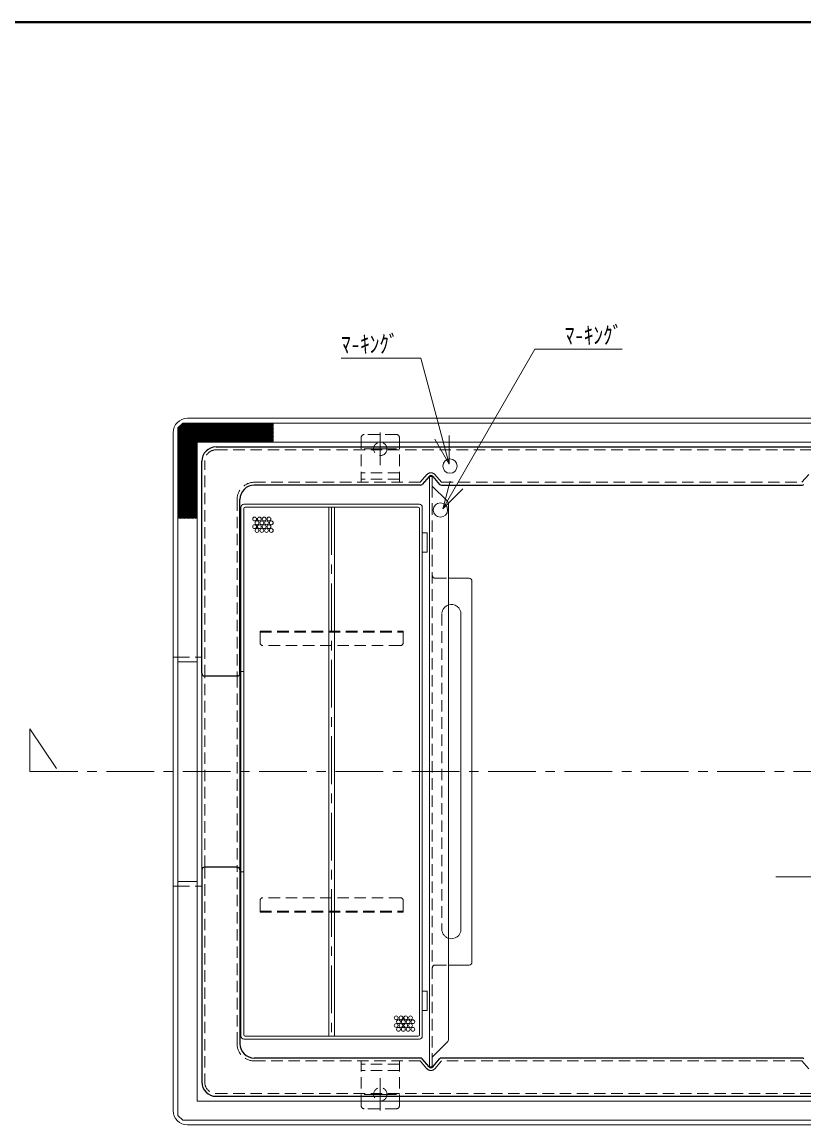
# Model space of a CAD drawing. Units: millimetres at full size, sheet at 1:10; details may follow other scales. Extents: x -2115 to 1935, y -1423 to 1387.
# Drawn here: x -1013 to -194, y 232 to 1387 of the extents above; entities that cross this region are included whole.
import ezdxf
from ezdxf.enums import TextEntityAlignment as Align

# ---------------------------------------------------------------- set-up
doc = ezdxf.new("R2010")
doc.units = ezdxf.units.MM
doc.header["$LTSCALE"] = 10
doc.linetypes.add('CHAIN1', pattern=[8, 5, -1, 1, -1])
doc.linetypes.add('DASHED1', pattern=[1.8, 1.2, -0.6])
doc.layers.add('0-0____1', color=4, linetype='Continuous', lineweight=9)
doc.styles.add('ＭＳ ゴシック', font='')
doc.styles.get('ＭＳ ゴシック').set_extended_font_data('MS Gothic')

msp = doc.modelspace()

# ---------------------------------------------------------------- linework, layer by layer
at = {"layer": '0-0____1', "color": 1, "lineweight": 40}
msp.add_line((1934.94, 1386.76), (-2115.06, 1386.76), dxfattribs=at)
at = {"layer": '0-0____1', "color": 7, "lineweight": 18}
for p, q in [((-572.68, 876.83), (-476.11, 1044.11)), ((-476.11, 1044.11), (-384.7, 1044.11)), ((-679.09, 1034.79), (-595.77, 1034.79)), ((-566.04, 923.83), (-595.77, 1034.79)), ((-840.06, 971.76), (469.94, 971.76)), ((-850.06, 961.76), (-850.06, 716.76)), ((-855.06, 956.76), (-855.06, 721.76)), ((-566.04, 923.83), (-581.04, 949.81)), ((-566.04, 923.83), (-566.04, 953.83)), ((-830.06, 946.76), (459.94, 946.76)), ((-830.06, 946.76), (-830.06, 716.76)), ((-586.56, 910.76), (-583.56, 910.76)), ((-586.56, 292.76), (-586.56, 910.76)), ((-583.56, 900.76), (-583.56, 910.76)), ((-572.68, 876.83), (-564.92, 905.81)), ((-568.02, 885.22), (-583.56, 900.76)), ((-572.68, 876.83), (-551.47, 898.04)), ((-784.06, 878.76), (-784.06, 706.76)), ((-597.06, 881.76), (-781.06, 881.76)), ((-598.56, 878.76), (-779.56, 878.76)), ((-692.06, 324.76), (-692.06, 878.76)), ((-686.06, 324.76), (-686.06, 878.76)), ((-594.06, 324.76), (-594.06, 878.76)), ((-566.56, 321.83), (-566.56, 881.69)), ((-781.06, 877.26), (-781.06, 706.76)), ((-597.06, 877.26), (-597.06, 326.26)), ((-594.06, 851.76), (-589.06, 851.76)), ((-589.06, 831.76), (-589.06, 851.76)), ((-594.06, 831.76), (-589.06, 831.76)), ((-855.06, 721.76), (-850.06, 721.76)), ((-850.06, 716.76), (-830.06, 716.76)), ((-830.06, 721.76), (-825.06, 721.76)), ((-825.06, 704.76), (-825.06, 498.76)), ((-785.06, 498.76), (-785.06, 704.76)), ((-784.06, 706.76), (-781.06, 706.76)), ((-784.06, 496.76), (-781.06, 496.76)), ((-784.06, 324.76), (-784.06, 496.76)), ((-781.06, 326.26), (-781.06, 496.76)), ((-850.06, 486.76), (-830.06, 486.76)), ((-830.06, 256.76), (-830.06, 486.76)), ((-855.06, 481.76), (-850.06, 481.76)), ((-855.06, 246.76), (-855.06, 481.76)), ((-830.06, 481.76), (-825.06, 481.76)), ((-594.06, 371.76), (-589.06, 371.76)), ((-589.06, 371.76), (-589.06, 351.76)), ((-594.06, 351.76), (-589.06, 351.76)), ((-598.56, 324.76), (-779.56, 324.76)), ((-597.06, 321.76), (-781.06, 321.76)), ((-568.02, 318.3), (-583.56, 302.76)), ((-583.56, 302.76), (-583.56, 292.76)), ((-586.56, 292.76), (-583.56, 292.76)), ((-830.06, 256.76), (459.94, 256.76)), ((-840.06, 231.76), (469.94, 231.76))]:
    msp.add_line(p, q, dxfattribs=at)
at = {"layer": '0-0____1'}
for p, q in [((-850.06, 928.07), (-811.37, 966.76)), ((-850.06, 929.48), (-812.78, 966.76)), ((-850.06, 930.9), (-814.2, 966.76)), ((-850.06, 932.31), (-815.61, 966.76)), ((-850.06, 933.73), (-817.03, 966.76)), ((-850.06, 935.14), (-818.44, 966.76)), ((-850.06, 936.55), (-819.86, 966.76)), ((-850.06, 937.97), (-821.27, 966.76)), ((-850.06, 939.38), (-822.68, 966.76)), ((-850.06, 940.8), (-824.1, 966.76)), ((-850.06, 942.21), (-825.51, 966.76)), ((-850.06, 943.63), (-826.93, 966.76)), ((-850.06, 945.04), (-828.34, 966.76)), ((-850.06, 946.45), (-829.75, 966.76)), ((-850.06, 947.87), (-831.17, 966.76)), ((-850.06, 949.28), (-832.58, 966.76)), ((-850.06, 950.7), (-834, 966.76)), ((-850.06, 952.11), (-835.41, 966.76)), ((-850.06, 953.52), (-836.83, 966.76)), ((-850.06, 954.94), (-838.24, 966.76)), ((-850.06, 956.35), (-839.65, 966.76)), ((-850.06, 957.77), (-841.07, 966.76)), ((-850.06, 959.18), (-842.48, 966.76)), ((-850.06, 960.6), (-843.9, 966.76)), ((-829.96, 946.76), (-809.96, 966.76)), ((-828.54, 946.76), (-808.54, 966.76)), ((-827.13, 946.76), (-807.13, 966.76)), ((-825.71, 946.76), (-805.71, 966.76)), ((-824.3, 946.76), (-804.3, 966.76)), ((-822.88, 946.76), (-802.88, 966.76)), ((-821.47, 946.76), (-801.47, 966.76)), ((-820.06, 946.76), (-800.06, 966.76)), ((-818.64, 946.76), (-798.64, 966.76)), ((-817.23, 946.76), (-797.23, 966.76)), ((-815.81, 946.76), (-795.81, 966.76)), ((-814.4, 946.76), (-794.4, 966.76)), ((-812.99, 946.76), (-792.99, 966.76)), ((-811.57, 946.76), (-791.57, 966.76)), ((-810.16, 946.76), (-790.16, 966.76)), ((-808.74, 946.76), (-788.74, 966.76)), ((-807.33, 946.76), (-787.33, 966.76)), ((-805.91, 946.76), (-785.91, 966.76)), ((-804.5, 946.76), (-784.5, 966.76)), ((-803.09, 946.76), (-783.09, 966.76)), ((-801.67, 946.76), (-781.67, 966.76)), ((-800.26, 946.76), (-780.26, 966.76)), ((-798.84, 946.76), (-778.84, 966.76)), ((-797.43, 946.76), (-777.43, 966.76)), ((-796.01, 946.76), (-776.01, 966.76)), ((-794.6, 946.76), (-774.6, 966.76)), ((-793.19, 946.76), (-773.19, 966.76)), ((-791.77, 946.76), (-771.77, 966.76)), ((-790.36, 946.76), (-770.36, 966.76)), ((-788.94, 946.76), (-768.94, 966.76)), ((-787.53, 946.76), (-767.53, 966.76)), ((-786.11, 946.76), (-766.11, 966.76)), ((-784.7, 946.76), (-764.7, 966.76)), ((-783.29, 946.76), (-763.29, 966.76)), ((-781.87, 946.76), (-761.87, 966.76)), ((-780.46, 946.76), (-760.46, 966.76)), ((-779.04, 946.76), (-759.04, 966.76)), ((-777.63, 946.76), (-757.63, 966.76)), ((-776.22, 946.76), (-756.22, 966.76)), ((-774.8, 946.76), (-754.8, 966.76)), ((-773.39, 946.76), (-753.39, 966.76)), ((-771.97, 946.76), (-751.97, 966.76)), ((-770.56, 946.76), (-750.56, 966.76)), ((-769.14, 946.76), (-750.06, 965.84)), ((-767.73, 946.76), (-750.06, 964.43)), ((-766.32, 946.76), (-750.06, 963.02)), ((-764.9, 946.76), (-750.06, 961.6)), ((-763.49, 946.76), (-750.06, 960.19)), ((-762.07, 946.76), (-750.06, 958.77)), ((-760.66, 946.76), (-750.06, 957.36)), ((-759.24, 946.76), (-750.06, 955.94)), ((-757.83, 946.76), (-750.06, 954.53)), ((-756.42, 946.76), (-750.06, 953.12)), ((-755, 946.76), (-750.06, 951.7)), ((-753.59, 946.76), (-750.06, 950.29)), ((-752.17, 946.76), (-750.06, 948.87)), ((-750.76, 946.76), (-750.06, 947.46)), ((-850.06, 926.65), (-830.06, 946.65)), ((-850.06, 925.24), (-830.06, 945.24)), ((-850.06, 923.83), (-830.06, 943.83)), ((-850.06, 922.41), (-830.06, 942.41)), ((-850.06, 921), (-830.06, 941)), ((-850.06, 919.58), (-830.06, 939.58)), ((-850.06, 918.17), (-830.06, 938.17)), ((-850.06, 916.76), (-830.06, 936.76)), ((-850.06, 915.34), (-830.06, 935.34)), ((-850.06, 913.93), (-830.06, 933.93)), ((-850.06, 912.51), (-830.06, 932.51)), ((-850.06, 911.1), (-830.06, 931.1)), ((-850.06, 909.68), (-830.06, 929.68)), ((-850.06, 908.27), (-830.06, 928.27)), ((-850.06, 906.86), (-830.06, 926.86)), ((-850.06, 905.44), (-830.06, 925.44)), ((-850.06, 904.03), (-830.06, 924.03)), ((-850.06, 902.61), (-830.06, 922.61)), ((-850.06, 901.2), (-830.06, 921.2)), ((-850.06, 899.78), (-830.06, 919.78)), ((-850.06, 898.37), (-830.06, 918.37)), ((-850.06, 896.96), (-830.06, 916.96)), ((-850.06, 895.54), (-830.06, 915.54)), ((-850.06, 894.13), (-830.06, 914.13)), ((-850.06, 892.71), (-830.06, 912.71)), ((-850.06, 891.3), (-830.06, 911.3)), ((-850.06, 889.89), (-830.06, 909.89)), ((-850.06, 888.47), (-830.06, 908.47)), ((-850.06, 887.06), (-830.06, 907.06)), ((-850.06, 885.64), (-830.06, 905.64)), ((-850.06, 884.23), (-830.06, 904.23)), ((-850.06, 882.81), (-830.06, 902.81)), ((-850.06, 881.4), (-830.06, 901.4)), ((-850.06, 879.99), (-830.06, 899.99)), ((-850.06, 878.57), (-830.06, 898.57)), ((-850.06, 877.16), (-830.06, 897.16)), ((-850.06, 875.74), (-830.06, 895.74)), ((-850.06, 874.33), (-830.06, 894.33)), ((-850.06, 872.91), (-830.06, 892.91)), ((-850.06, 871.5), (-830.06, 891.5)), ((-850.06, 870.09), (-830.06, 890.09)), ((-850.06, 868.67), (-830.06, 888.67)), ((-850.06, 867.26), (-830.06, 887.26)), ((-849.14, 866.76), (-830.06, 885.84)), ((-847.73, 866.76), (-830.06, 884.43)), ((-846.32, 866.76), (-830.06, 883.02)), ((-844.9, 866.76), (-830.06, 881.6)), ((-843.49, 866.76), (-830.06, 880.19)), ((-842.07, 866.76), (-830.06, 878.77)), ((-840.66, 866.76), (-830.06, 877.36)), ((-839.24, 866.76), (-830.06, 875.94)), ((-837.83, 866.76), (-830.06, 874.53)), ((-836.42, 866.76), (-830.06, 873.12)), ((-835, 866.76), (-830.06, 871.7)), ((-833.59, 866.76), (-830.06, 870.29)), ((-832.17, 866.76), (-830.06, 868.87)), ((-830.76, 866.76), (-830.06, 867.46)), ((-545.06, 804.26), (-566.56, 804.26)), ((-542.06, 402.26), (-542.06, 801.26)), ((-553.56, 766.76), (-553.56, 436.76)), ((-855.06, 721.76), (-855.06, 481.76)), ((-850.06, 486.76), (-850.06, 716.76)), ((-830.06, 716.76), (-830.06, 486.76)), ((-784.06, 496.76), (-784.06, 706.76)), ((-781.06, 706.76), (-781.06, 496.76)), ((-223.56, 491.76), (-103.56, 491.76)), ((-545.06, 399.26), (-566.56, 399.26))]:
    msp.add_line(p, q, dxfattribs=at)
at = {"layer": '0-0____1', "linetype": 'DASHED1'}
for p, q in [((-658.06, 951.76), (-658.06, 904.76)), ((-621.06, 954.76), (-655.06, 954.76)), ((-618.06, 951.76), (-618.06, 904.76)), ((-618.06, 914.76), (-658.06, 914.76)), ((-618.06, 907.96), (-658.06, 907.96)), ((-583.56, 900.76), (-583.56, 302.76)), ((-580.56, 804.26), (-566.56, 804.26)), ((-573.56, 766.76), (-573.56, 436.76)), ((-764.06, 748.76), (-614.06, 748.76)), ((-764.06, 736.76), (-764.06, 748.76)), ((-764.06, 747.76), (-614.06, 747.76)), ((-614.06, 736.76), (-614.06, 748.76)), ((-617.06, 733.76), (-761.06, 733.76)), ((-850.06, 721.76), (-830.06, 721.76)), ((-822.06, 501.76), (-822.06, 701.76)), ((-788.06, 701.76), (-788.06, 501.76)), ((-850.06, 481.76), (-830.06, 481.76)), ((-764.06, 466.76), (-764.06, 454.76)), ((-617.06, 469.76), (-761.06, 469.76)), ((-614.06, 466.76), (-614.06, 454.76)), ((-764.06, 455.76), (-614.06, 455.76)), ((-764.06, 454.76), (-614.06, 454.76)), ((-580.56, 399.26), (-566.56, 399.26)), ((-658.06, 251.76), (-658.06, 298.76)), ((-618.06, 295.56), (-658.06, 295.56)), ((-618.06, 288.76), (-658.06, 288.76)), ((-618.06, 251.76), (-618.06, 298.76)), ((-621.06, 248.76), (-655.06, 248.76))]:
    msp.add_line(p, q, dxfattribs=at)
at = {"layer": '0-0____1', "linetype": 'CHAIN1'}
for p, q in [((-638.06, 956.76), (-638.06, 922.76)), ((-655.06, 939.76), (-621.06, 939.76)), ((-689.06, 878.76), (-689.06, 324.76)), ((-1005.06, 646.76), (-975.06, 601.76)), ((-1005.06, 646.76), (-1005.06, 601.76)), ((-1005.06, 601.76), (634.94, 601.76)), ((-638.06, 246.76), (-638.06, 280.76)), ((-655.06, 263.76), (-621.06, 263.76))]:
    msp.add_line(p, q, dxfattribs=at)
at = {"layer": '0-0____1', "color": 5, "lineweight": 25}
for p, q in [((-810.06, 941.76), (439.94, 941.76)), ((-825.06, 704.76), (-825.06, 926.76)), ((-596.1, 901.76), (-770.06, 901.76)), ((-586.94, 910.91), (-594.22, 902.61)), ((-583.18, 910.91), (-575.9, 902.61)), ((-574.02, 901.76), (-196.1, 901.76)), ((-785.06, 704.76), (-785.06, 886.76)), ((-788.06, 701.76), (-822.06, 701.76)), ((-825.06, 498.76), (-825.06, 276.76)), ((-788.06, 501.76), (-822.06, 501.76)), ((-785.06, 498.76), (-785.06, 316.76)), ((-596.1, 301.76), (-770.06, 301.76)), ((-586.94, 292.61), (-594.22, 300.91)), ((-583.18, 292.61), (-575.9, 300.91)), ((-196.1, 301.76), (-574.02, 301.76)), ((-810.06, 261.76), (439.94, 261.76))]:
    msp.add_line(p, q, dxfattribs=at)
at = {"layer": '0-0____1', "color": 7, "linetype": 'DASHED1', "lineweight": 18}
for p, q in [((-810.06, 938.76), (439.94, 938.76)), ((-822.06, 701.76), (-822.06, 926.76)), ((-589.2, 912.89), (-596.32, 904.76)), ((-580.93, 912.89), (-573.8, 904.76)), ((-189.2, 912.89), (-196.32, 904.76)), ((-596.32, 904.76), (-770.06, 904.76)), ((-573.8, 904.76), (-196.32, 904.76)), ((-788.06, 886.76), (-788.06, 701.76)), ((-822.06, 501.76), (-822.06, 276.76)), ((-788.06, 316.76), (-788.06, 501.76)), ((-596.32, 298.76), (-770.06, 298.76)), ((-589.2, 290.63), (-596.32, 298.76)), ((-580.93, 290.63), (-573.8, 298.76)), ((-196.32, 298.76), (-573.8, 298.76)), ((-189.2, 290.63), (-196.32, 298.76)), ((-810.06, 264.76), (439.94, 264.76))]:
    msp.add_line(p, q, dxfattribs=at)
at = {"layer": '0-0____1', "color": 7, "lineweight": 18}
for points in [[(474.94, 966.76), (-845.06, 966.76), (-850.06, 961.76)], [(474.94, 236.76), (-845.06, 236.76), (-850.06, 241.76), (-850.06, 486.76)]]:
    msp.add_lwpolyline(points, dxfattribs=at)
at = {"layer": '0-0____1', "linetype": 'DASHED1'}
for centre in [(-638.06, 939.76), (-638.06, 263.76)]:
    msp.add_circle(centre, 7, dxfattribs=at)
at = {"layer": '0-0____1'}
for centre, radius in [((-565.06, 921.76), 7.5), ((-575.06, 875.76), 7.5), ((-769.74, 866.31), 2), ((-764.74, 866.31), 2), ((-759.74, 866.31), 2), ((-754.74, 866.31), 2), ((-769.74, 858.31), 2), ((-767.24, 862.31), 2), ((-767.24, 854.31), 2), ((-764.74, 858.31), 2), ((-762.24, 862.31), 2), ((-762.24, 854.31), 2), ((-759.74, 858.31), 2), ((-757.24, 862.31), 2), ((-757.24, 854.31), 2), ((-754.74, 858.31), 2), ((-752.24, 862.31), 2), ((-752.24, 854.31), 2), ((-621.43, 343.89), 2), ((-621.43, 335.89), 2), ((-618.93, 339.89), 2), ((-616.43, 343.89), 2), ((-616.43, 335.89), 2), ((-613.93, 339.89), 2), ((-611.43, 343.89), 2), ((-611.43, 335.89), 2), ((-608.93, 339.89), 2), ((-606.43, 343.89), 2), ((-606.43, 335.89), 2), ((-603.93, 339.89), 2), ((-618.93, 331.89), 2), ((-613.93, 331.89), 2), ((-608.93, 331.89), 2), ((-603.93, 331.89), 2)]:
    msp.add_circle(centre, radius, dxfattribs=at)
at = {"layer": '0-0____1', "color": 7, "lineweight": 18}
for centre, radius, start, end in [((-840.06, 956.76), 15, 90, 180), ((-781.06, 878.76), 3, 90, 180), ((-779.56, 877.26), 1.5, 90, 180), ((-598.56, 877.26), 1.5, 0, 90), ((-597.06, 878.76), 3, 0, 90), ((-571.56, 881.69), 5, 0, 45), ((-781.06, 324.76), 3, 180, 270), ((-779.56, 326.26), 1.5, 180, 270), ((-598.56, 326.26), 1.5, 270, 0), ((-597.06, 324.76), 3, 270, 0), ((-571.56, 321.83), 5, 315, 0), ((-840.06, 246.76), 15, 180, 270)]:
    msp.add_arc(centre, radius, start, end, dxfattribs=at)
at = {"layer": '0-0____1', "linetype": 'DASHED1'}
for centre, radius, start, end in [((-655.06, 951.76), 3, 90, 180), ((-621.06, 951.76), 3, 0, 90), ((-580.56, 807.26), 3, 180, 270), ((-563.56, 766.76), 10, 107.4576, 180), ((-761.06, 736.76), 3, 180, 270), ((-617.06, 736.76), 3, 270, 0), ((-761.06, 466.76), 3, 90, 180), ((-617.06, 466.76), 3, 0, 90), ((-563.56, 436.76), 10, 180, 252.5424), ((-580.56, 396.26), 3, 90, 180), ((-655.06, 251.76), 3, 180, 270), ((-621.06, 251.76), 3, 270, 0)]:
    msp.add_arc(centre, radius, start, end, dxfattribs=at)
at = {"layer": '0-0____1', "color": 5, "lineweight": 25}
for centre, radius, start, end in [((-810.06, 926.76), 15, 90, 180), ((-770.06, 886.76), 15, 90, 180), ((-596.1, 904.26), 2.5, 270, 318.74883), ((-585.06, 909.26), 2.5, 41.25117, 138.74883), ((-574.02, 904.26), 2.5, 221.25117, 270), ((-196.1, 904.26), 2.5, 270, 318.74883), ((-822.06, 704.76), 3, 180, 270), ((-788.06, 704.76), 3, 270, 0), ((-822.06, 498.76), 3, 90, 180), ((-788.06, 498.76), 3, 0, 90), ((-770.06, 316.76), 15, 180, 270), ((-596.1, 299.26), 2.5, 41.25117, 90), ((-574.02, 299.26), 2.5, 90, 138.74883), ((-196.1, 299.26), 2.5, 41.25117, 90), ((-585.06, 294.26), 2.5, 221.25117, 318.74883), ((-810.06, 276.76), 15, 180, 270)]:
    msp.add_arc(centre, radius, start, end, dxfattribs=at)
at = {"layer": '0-0____1', "color": 7, "linetype": 'DASHED1', "lineweight": 18}
for centre, radius, start, end in [((-810.06, 926.76), 12, 90, 180), ((-585.06, 909.26), 5.5, 41.25117, 138.74883), ((-770.06, 886.76), 18, 90, 180), ((-770.06, 316.76), 18, 180, 270), ((-585.06, 294.26), 5.5, 221.25117, 318.74883), ((-810.06, 276.76), 12, 180, 270)]:
    msp.add_arc(centre, radius, start, end, dxfattribs=at)
at = {"layer": '0-0____1'}
for centre, radius, start, end in [((-545.06, 801.26), 3, 0, 90), ((-563.56, 766.76), 10, 0, 107.4576), ((-563.56, 436.76), 10, 252.5424, 0), ((-545.06, 402.26), 3, 270, 0)]:
    msp.add_arc(centre, radius, start, end, dxfattribs=at)

# ---------------------------------------------------------------- texts
at = {"layer": '0-0____1', "color": 7, "style": 'ＭＳ ゴシック', "width": 0.8}
for p in [(-444.7, 1044.11), (-679.09, 1034.79)]:
    msp.add_text('ﾏ-ｷﾝｸﾞ', height=18.33, dxfattribs=at).set_placement(p, align=Align.BOTTOM_LEFT)

doc.saveas('drawing.dxf')
